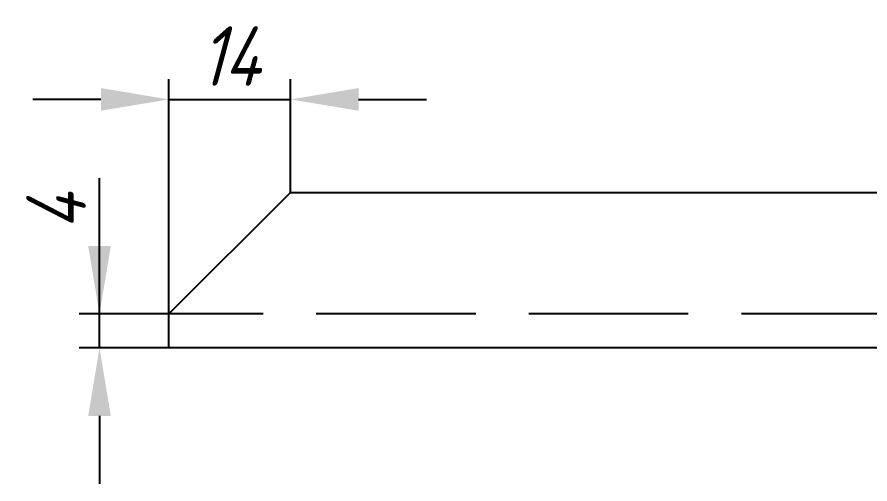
# Model space of a CAD drawing. Header units: millimetres. Extents: x -37166 to -34073, y -441 to 2979.
# Drawn here: x -34966.9 to -34916.7, y 628.7 to 656.2 of the extents above; entities that cross this region are included whole.
import ezdxf

# ---------------------------------------------------------------- set-up
doc = ezdxf.new("R2010")
doc.units = ezdxf.units.MM
doc.header["$PDSIZE"] = -1
doc.linetypes.add('Short_dashed', pattern=[5, 3.75, -1.25])
doc.styles.get("Standard").update_dxf_attribs({"font": 'ГОСТ тип А наклонный.ttf'})
doc.dimstyles.new('dim1', dxfattribs={"dimtxt": 3.5, "dimasz": 4, "dimexe": 1.2, "dimexo": 0, "dimgap": 0.8, "dimtad": 1, "dimdec": 0, "dimdsep": 46, "dimtxsty": 'Standard', "dimcen": 5, "dimadec": 0, "dimazin": 0, "dimtfac": 1, "dimtdec": 0, "dimtmove": 0, "dimatfit": 3, "dimfxl": 0, "dimtolj": 1, "dimtzin": 0, "dimarcsym": 0})

# ---------------------------------------------------------------- blocks, each defined once
blk = doc.blocks.new('*D7228')
at = {"color": 0, "lineweight": -2}
for p, q in [((-34962.03, 642.698), (-34962.03, 646.698)), ((-34962.03, 638.698), (-34962.03, 646.579)), ((-34957.946, 638.698), (-34963.23, 638.698)), ((-34962.03, 636.698), (-34962.03, 638.698)), ((-34957.946, 636.698), (-34963.23, 636.698)), ((-34962.03, 632.698), (-34962.03, 628.698))]:
    blk.add_line(p, q, dxfattribs=at)
at = {"color": 0}
for points in [[(-34962.697, 642.698), (-34961.364, 642.698), (-34962.03, 638.698)], [(-34961.364, 632.698), (-34962.697, 632.698), (-34962.03, 636.698)]]:
    blk.add_solid(points, dxfattribs=at)
at = {"layer": 'Defpoints', "color": 0}
for p in [(-34962.03, 638.698), (-34957.946, 638.698), (-34957.946, 636.698)]:
    blk.add_point(p, dxfattribs=at)
at = {"color": 0, "insert": (-34964.58, 644.698), "char_height": 3.5, "attachment_point": 5, "rotation": 90}
blk.add_mtext('\\A1;4', dxfattribs=at)
blk = doc.blocks.new('*D7229')
at = {"color": 0, "lineweight": -2}
for p, q in [((-34957.946, 638.698), (-34957.946, 652.522)), ((-34950.801, 645.842), (-34950.801, 652.522)), ((-34961.946, 651.322), (-34965.946, 651.322)), ((-34957.946, 651.322), (-34950.801, 651.322)), ((-34946.801, 651.322), (-34942.801, 651.322))]:
    blk.add_line(p, q, dxfattribs=at)
at = {"color": 0}
for points in [[(-34961.946, 650.656), (-34961.946, 651.989), (-34957.946, 651.322)], [(-34946.801, 651.989), (-34946.801, 650.656), (-34950.801, 651.322)]]:
    blk.add_solid(points, dxfattribs=at)
at = {"layer": 'Defpoints', "color": 0}
for p in [(-34950.801, 651.322), (-34950.801, 645.842), (-34957.946, 638.698)]:
    blk.add_point(p, dxfattribs=at)
at = {"color": 0, "insert": (-34954.373, 653.872), "char_height": 3.5, "attachment_point": 5}
blk.add_mtext('\\A1;14', dxfattribs=at)

msp = doc.modelspace()

# ---------------------------------------------------------------- linework, layer by layer
at = {"color": 1, "linetype": 'Short_dashed', "ltscale": 2.5}
msp.add_line((-34852.409, 638.698), (-34957.946, 638.698), dxfattribs=at)
at = {"color": 1}
msp.add_lwpolyline([(-34859.554, 645.842), (-34852.409, 638.698), (-34852.409, 636.698), (-34957.946, 636.698), (-34957.946, 638.698), (-34950.801, 645.842)], close=True, dxfattribs=at)

# ---------------------------------------------------------------- dimensions: what is measured, and where the dimension line sits
dim = msp.add_linear_dim(base=(-34950.801, 651.322), p1=(-34957.946, 638.698), p2=(-34950.801, 645.842), angle=180, dimstyle='dim1', override={"dimscale": 1, "dimlfac": 2, "dimtxsty": 'Standard', "dimsah": 1, "dimtolj": 1})
dim.commit()
dim.dimension.update_dxf_attribs({"geometry": '*D7229', "text_midpoint": (-34954.373, 653.872)})
dim = msp.add_linear_dim(base=(-34962.03, 638.698), p1=(-34957.946, 636.698), p2=(-34957.946, 638.698), angle=90, dimstyle='dim1', override={"dimscale": 1, "dimlfac": 2, "dimsah": 1, "dimtmove": 1})
dim.commit()
dim.dimension.update_dxf_attribs({"geometry": '*D7228', "text_midpoint": (-34962.022, 644.698), "dimtype": 160})

doc.saveas('drawing.dxf')
